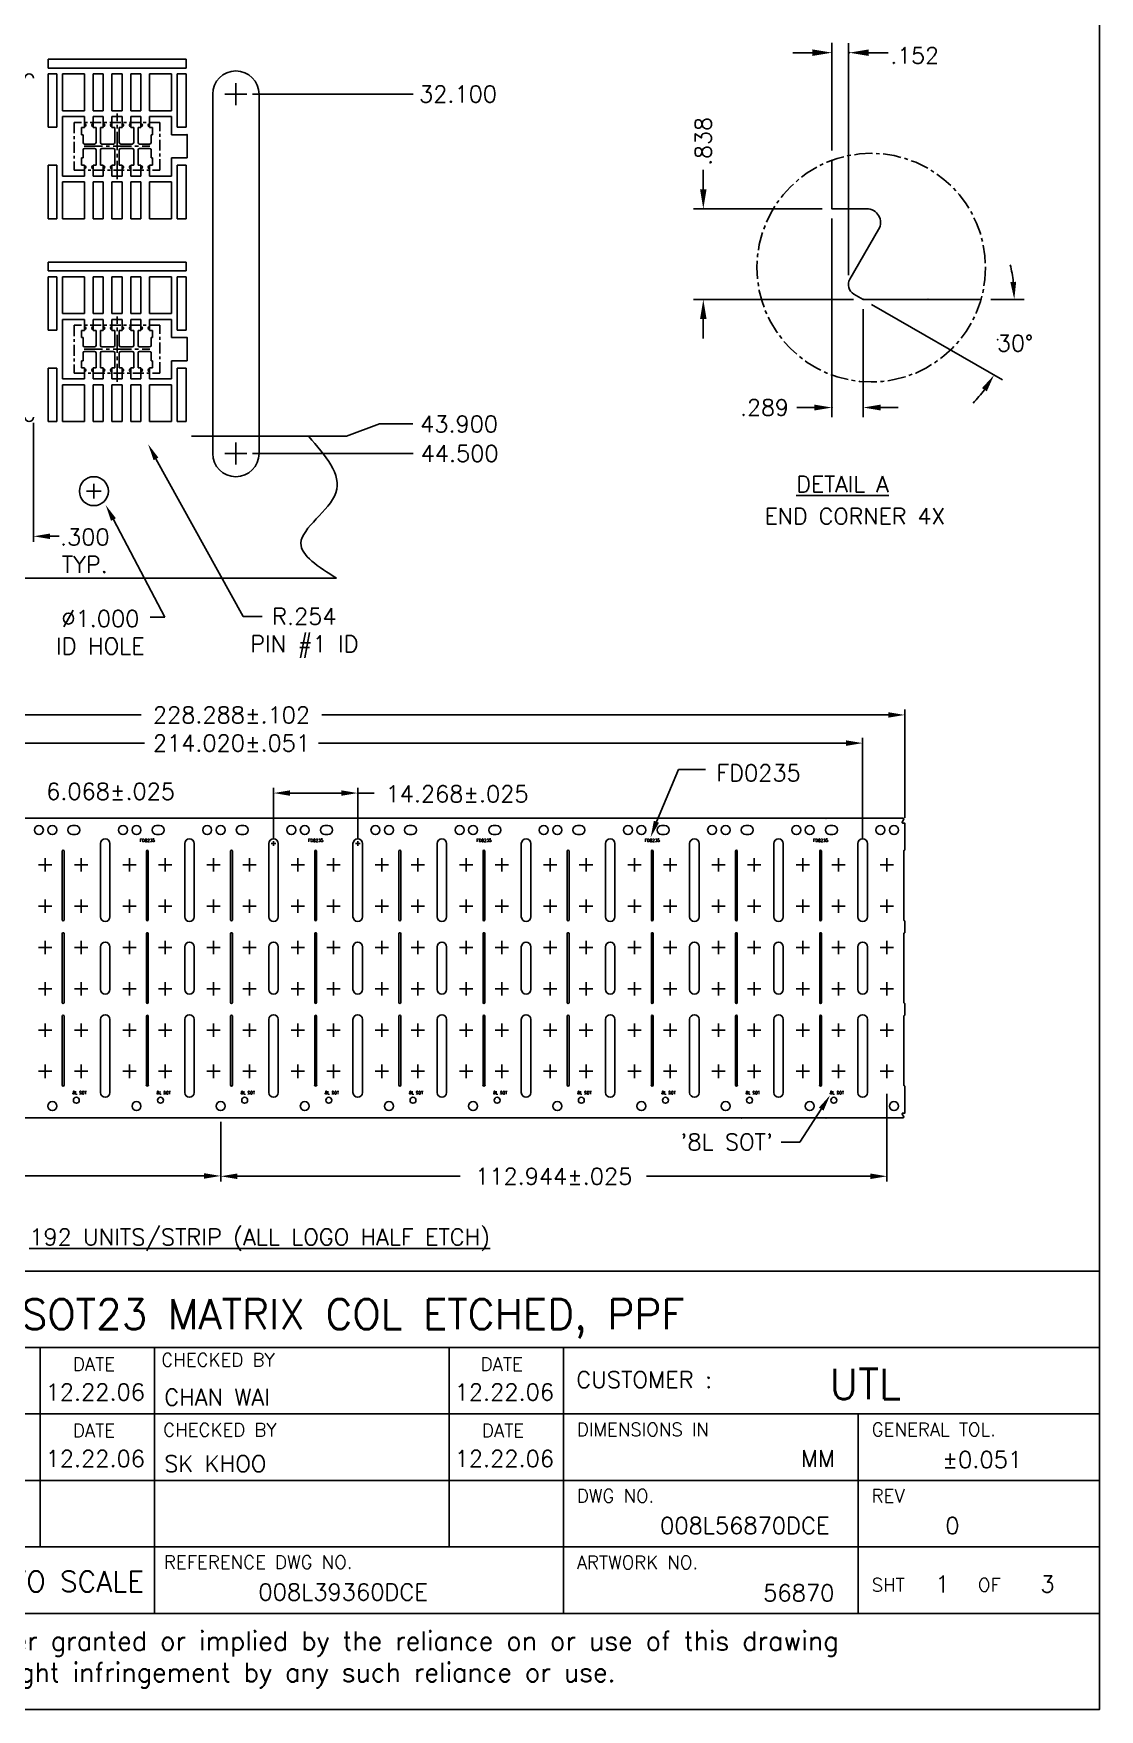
# Model space of a CAD drawing. Extents: x 289 to 470, y -62 to 34.
# Drawn here: x 318.7 to 355.5, y -62.4 to -4.6 of the extents above; entities that cross this region are included whole.
import ezdxf
from ezdxf.enums import TextEntityAlignment as Align

# ---------------------------------------------------------------- set-up
doc = ezdxf.new("R2010")
doc.units = 0
doc.header["$LTSCALE"] = 0.5
doc.header["$MEASUREMENT"] = 0
doc.linetypes.add('CENTER', pattern=[2, 1.25, -0.25, 0.25, -0.25])
doc.linetypes.add('CENTER2', pattern=[1.125, 0.75, -0.125, 0.125, -0.125])
doc.layers.add('1', color=7, linetype='CONTINUOUS')
doc.layers.add('1D', color=4, linetype='CONTINUOUS')
doc.styles.add('RS', font='romans.shx')
doc.styles.add('SIMPLEX', font='SIMPLEX')
doc.styles.get("Standard").update_dxf_attribs({"font": 'SIMPLEX'})

msp = doc.modelspace()

# ---------------------------------------------------------------- linework, layer by layer
at = {"layer": '1'}
for p, q in [((319.21, -5.442), (323.97, -5.442)), ((319.21, -5.742), (319.21, -5.442)), ((323.97, -5.742), (319.21, -5.742)), ((323.97, -5.442), (323.97, -5.742)), ((319.21, -7.788), (319.21, -5.942)), ((319.21, -5.942), (319.51, -5.942)), ((319.51, -5.942), (319.51, -7.788)), ((319.71, -5.942), (320.465, -5.942)), ((319.71, -7.214), (319.71, -5.942)), ((320.465, -7.214), (320.465, -5.942)), ((320.765, -7.214), (320.765, -5.942)), ((321.115, -5.942), (320.765, -5.942)), ((321.115, -7.214), (321.115, -5.942)), ((321.415, -5.942), (321.415, -7.214)), ((321.765, -5.942), (321.415, -5.942)), ((321.765, -5.942), (321.765, -7.214)), ((322.065, -7.214), (322.065, -5.942)), ((322.415, -7.214), (322.415, -5.942)), ((322.715, -7.214), (322.715, -5.942)), ((322.715, -5.942), (323.47, -5.942)), ((323.47, -5.942), (323.47, -7.214)), ((323.97, -5.942), (323.67, -5.942)), ((323.67, -5.942), (323.67, -7.788)), ((323.97, -7.788), (323.97, -5.942)), ((320.465, -7.214), (319.71, -7.214)), ((319.71, -7.414), (320.465, -7.414)), ((319.71, -9.47), (319.71, -7.414)), ((320.465, -7.414), (320.465, -7.795)), ((321.115, -7.214), (320.765, -7.214)), ((321.115, -7.414), (320.765, -7.414)), ((320.765, -7.414), (320.765, -7.795)), ((321.115, -7.414), (321.115, -7.795)), ((321.765, -7.414), (321.415, -7.414)), ((321.415, -7.795), (321.415, -7.414)), ((321.765, -7.795), (321.765, -7.414)), ((322.415, -7.214), (322.065, -7.214)), ((322.415, -7.414), (322.065, -7.414)), ((322.065, -7.414), (322.065, -7.795)), ((322.415, -7.414), (322.415, -7.795)), ((323.47, -7.214), (322.715, -7.214)), ((322.715, -7.414), (323.47, -7.414)), ((322.715, -7.414), (322.715, -7.795)), ((323.47, -7.414), (323.47, -8.042)), ((319.51, -7.788), (319.21, -7.788)), ((320.465, -7.795), (320.366, -7.795)), ((320.366, -7.795), (320.366, -8.042)), ((320.366, -8.042), (320.415, -8.042)), ((320.415, -8.316), (320.415, -8.042)), ((320.864, -7.795), (320.765, -7.795)), ((320.864, -7.795), (320.864, -8.316)), ((321.115, -7.795), (321.016, -7.795)), ((321.016, -7.795), (321.016, -8.316)), ((321.415, -7.795), (321.514, -7.795)), ((321.514, -7.795), (321.514, -8.267)), ((321.514, -7.795), (321.514, -8.316)), ((321.765, -7.795), (321.666, -7.795)), ((321.666, -7.795), (321.666, -8.316)), ((321.666, -7.795), (321.666, -8.316)), ((322.065, -7.795), (322.164, -7.795)), ((322.164, -7.795), (322.164, -8.316)), ((322.316, -7.795), (322.415, -7.795)), ((322.316, -7.795), (322.316, -8.316)), ((322.715, -7.795), (322.814, -7.795)), ((322.814, -8.042), (322.765, -8.042)), ((322.765, -8.316), (322.765, -8.042)), ((322.814, -7.795), (322.814, -8.042)), ((323.47, -8.042), (324.004, -8.042)), ((323.67, -7.788), (323.97, -7.788)), ((324.004, -8.042), (324.004, -8.842)), ((320.415, -8.568), (320.415, -8.842)), ((320.465, -8.366), (320.814, -8.366)), ((320.465, -8.518), (320.814, -8.518)), ((320.864, -9.089), (320.864, -8.568)), ((321.016, -9.089), (321.016, -8.568)), ((321.066, -8.366), (321.464, -8.366)), ((321.066, -8.518), (321.464, -8.518)), ((321.514, -9.089), (321.514, -8.568)), ((321.514, -9.089), (321.514, -8.568)), ((321.666, -9.089), (321.666, -8.568)), ((321.666, -9.089), (321.666, -8.618)), ((322.114, -8.366), (321.716, -8.366)), ((322.114, -8.518), (321.716, -8.518)), ((322.164, -9.089), (322.164, -8.568)), ((322.316, -9.089), (322.316, -8.568)), ((322.715, -8.366), (322.366, -8.366)), ((322.715, -8.518), (322.366, -8.518)), ((322.765, -8.568), (322.765, -8.842)), ((319.21, -9.096), (319.21, -10.942)), ((319.51, -9.096), (319.21, -9.096)), ((319.51, -10.942), (319.51, -9.096)), ((320.366, -9.089), (320.366, -8.842)), ((320.366, -8.842), (320.415, -8.842)), ((320.465, -9.089), (320.366, -9.089)), ((320.465, -9.47), (320.465, -9.089)), ((320.765, -9.47), (320.765, -9.089)), ((320.864, -9.089), (320.765, -9.089)), ((321.115, -9.089), (321.016, -9.089)), ((321.115, -9.47), (321.115, -9.089)), ((321.415, -9.089), (321.415, -9.47)), ((321.415, -9.089), (321.514, -9.089)), ((321.765, -9.089), (321.666, -9.089)), ((321.765, -9.089), (321.765, -9.47)), ((322.065, -9.47), (322.065, -9.089)), ((322.065, -9.089), (322.164, -9.089)), ((322.316, -9.089), (322.415, -9.089)), ((322.415, -9.47), (322.415, -9.089)), ((322.715, -9.47), (322.715, -9.089)), ((322.715, -9.089), (322.814, -9.089)), ((322.814, -8.842), (322.765, -8.842)), ((322.814, -9.089), (322.814, -8.842)), ((324.004, -8.842), (323.47, -8.842)), ((323.47, -8.842), (323.47, -9.47)), ((323.67, -9.096), (323.97, -9.096)), ((323.67, -10.942), (323.67, -9.096)), ((323.97, -9.096), (323.97, -10.942)), ((320.465, -9.47), (319.71, -9.47)), ((320.465, -9.67), (319.71, -9.67)), ((319.71, -9.67), (319.71, -10.942)), ((320.465, -9.67), (320.465, -10.942)), ((321.115, -9.47), (320.765, -9.47)), ((320.765, -9.67), (320.765, -10.942)), ((321.115, -9.67), (320.765, -9.67)), ((321.115, -9.67), (321.115, -10.942)), ((321.765, -9.47), (321.415, -9.47)), ((321.415, -10.942), (321.415, -9.67)), ((321.765, -10.942), (321.765, -9.67)), ((322.415, -9.47), (322.065, -9.47)), ((322.065, -9.67), (322.065, -10.942)), ((322.415, -9.67), (322.065, -9.67)), ((322.415, -9.67), (322.415, -10.942)), ((323.47, -9.47), (322.715, -9.47)), ((322.715, -9.67), (322.715, -10.942)), ((323.47, -9.67), (322.715, -9.67)), ((323.47, -10.942), (323.47, -9.67)), ((319.21, -10.942), (319.51, -10.942)), ((319.71, -10.942), (320.465, -10.942)), ((321.115, -10.942), (320.765, -10.942)), ((321.765, -10.942), (321.415, -10.942)), ((322.715, -10.942), (323.47, -10.942)), ((323.97, -10.942), (323.67, -10.942)), ((319.21, -12.442), (323.97, -12.442)), ((319.21, -12.742), (319.21, -12.442)), ((323.97, -12.442), (323.97, -12.742)), ((323.97, -12.742), (319.21, -12.742)), ((319.21, -14.788), (319.21, -12.942)), ((319.21, -12.942), (319.51, -12.942)), ((319.51, -12.942), (319.51, -14.788)), ((319.71, -12.942), (320.465, -12.942)), ((319.71, -14.214), (319.71, -12.942)), ((320.465, -14.214), (320.465, -12.942)), ((320.765, -14.214), (320.765, -12.942)), ((321.115, -12.942), (320.765, -12.942)), ((321.115, -14.214), (321.115, -12.942)), ((321.415, -12.942), (321.415, -14.214)), ((321.765, -12.942), (321.415, -12.942)), ((321.765, -12.942), (321.765, -14.214)), ((322.065, -14.214), (322.065, -12.942)), ((322.415, -14.214), (322.415, -12.942)), ((322.715, -14.214), (322.715, -12.942)), ((322.715, -12.942), (323.47, -12.942)), ((323.47, -12.942), (323.47, -14.214)), ((323.97, -12.942), (323.67, -12.942)), ((323.67, -12.942), (323.67, -14.788)), ((323.97, -14.788), (323.97, -12.942)), ((320.465, -14.214), (319.71, -14.214)), ((319.71, -14.414), (320.465, -14.414)), ((319.71, -16.47), (319.71, -14.414)), ((320.465, -14.414), (320.465, -14.795)), ((321.115, -14.214), (320.765, -14.214)), ((321.115, -14.414), (320.765, -14.414)), ((320.765, -14.414), (320.765, -14.795)), ((321.115, -14.414), (321.115, -14.795)), ((321.765, -14.414), (321.415, -14.414)), ((321.415, -14.795), (321.415, -14.414)), ((321.765, -14.795), (321.765, -14.414)), ((322.415, -14.214), (322.065, -14.214)), ((322.415, -14.414), (322.065, -14.414)), ((322.065, -14.414), (322.065, -14.795)), ((322.415, -14.414), (322.415, -14.795)), ((323.47, -14.214), (322.715, -14.214)), ((322.715, -14.414), (323.47, -14.414)), ((322.715, -14.414), (322.715, -14.795)), ((323.47, -14.414), (323.47, -15.042)), ((319.51, -14.788), (319.21, -14.788)), ((320.465, -14.795), (320.366, -14.795)), ((320.366, -14.795), (320.366, -15.042)), ((320.864, -14.795), (320.765, -14.795)), ((320.864, -14.795), (320.864, -15.316)), ((321.115, -14.795), (321.016, -14.795)), ((321.016, -14.795), (321.016, -15.316)), ((321.415, -14.795), (321.514, -14.795)), ((321.514, -14.795), (321.514, -15.267)), ((321.514, -14.795), (321.514, -15.316)), ((321.765, -14.795), (321.666, -14.795)), ((321.666, -14.795), (321.666, -15.316)), ((321.666, -14.795), (321.666, -15.316)), ((322.065, -14.795), (322.164, -14.795)), ((322.164, -14.795), (322.164, -15.316)), ((322.316, -14.795), (322.415, -14.795)), ((322.316, -14.795), (322.316, -15.316)), ((322.715, -14.795), (322.814, -14.795)), ((322.814, -14.795), (322.814, -15.042)), ((323.67, -14.788), (323.97, -14.788)), ((320.366, -15.042), (320.415, -15.042)), ((320.415, -15.316), (320.415, -15.042)), ((320.415, -15.568), (320.415, -15.842)), ((320.465, -15.366), (320.814, -15.366)), ((320.465, -15.518), (320.814, -15.518)), ((320.864, -16.089), (320.864, -15.568)), ((321.016, -16.089), (321.016, -15.568)), ((321.066, -15.366), (321.464, -15.366)), ((321.066, -15.518), (321.464, -15.518)), ((321.514, -16.089), (321.514, -15.568)), ((321.514, -16.089), (321.514, -15.568)), ((321.666, -16.089), (321.666, -15.568)), ((322.114, -15.366), (321.716, -15.366)), ((322.114, -15.518), (321.716, -15.518)), ((322.164, -16.089), (322.164, -15.568)), ((322.316, -16.089), (322.316, -15.568)), ((322.715, -15.366), (322.366, -15.366)), ((322.715, -15.518), (322.366, -15.518)), ((322.814, -15.042), (322.765, -15.042)), ((322.765, -15.316), (322.765, -15.042)), ((322.765, -15.568), (322.765, -15.842)), ((323.47, -15.042), (324.004, -15.042)), ((324.004, -15.042), (324.004, -15.842)), ((319.21, -16.096), (319.21, -17.942)), ((319.51, -16.096), (319.21, -16.096)), ((319.51, -17.942), (319.51, -16.096)), ((320.366, -16.089), (320.366, -15.842)), ((320.366, -15.842), (320.415, -15.842)), ((320.465, -16.089), (320.366, -16.089)), ((320.465, -16.47), (320.465, -16.089)), ((320.765, -16.47), (320.765, -16.089)), ((320.864, -16.089), (320.765, -16.089)), ((321.115, -16.089), (321.016, -16.089)), ((321.115, -16.47), (321.115, -16.089)), ((321.415, -16.089), (321.415, -16.47)), ((321.415, -16.089), (321.514, -16.089)), ((321.666, -16.089), (321.666, -15.618)), ((321.765, -16.089), (321.666, -16.089)), ((321.765, -16.089), (321.765, -16.47)), ((322.065, -16.47), (322.065, -16.089)), ((322.065, -16.089), (322.164, -16.089)), ((322.316, -16.089), (322.415, -16.089)), ((322.415, -16.47), (322.415, -16.089)), ((322.715, -16.47), (322.715, -16.089)), ((322.715, -16.089), (322.814, -16.089)), ((322.814, -15.842), (322.765, -15.842)), ((322.814, -16.089), (322.814, -15.842)), ((324.004, -15.842), (323.47, -15.842)), ((323.47, -15.842), (323.47, -16.47)), ((323.67, -16.096), (323.97, -16.096)), ((323.67, -17.942), (323.67, -16.096)), ((323.97, -16.096), (323.97, -17.942)), ((320.465, -16.47), (319.71, -16.47)), ((320.465, -16.67), (319.71, -16.67)), ((319.71, -16.67), (319.71, -17.942)), ((320.465, -16.67), (320.465, -17.942)), ((321.115, -16.47), (320.765, -16.47)), ((320.765, -16.67), (320.765, -17.942)), ((321.115, -16.67), (320.765, -16.67)), ((321.115, -16.67), (321.115, -17.942)), ((321.765, -16.47), (321.415, -16.47)), ((321.415, -17.942), (321.415, -16.67)), ((321.765, -17.942), (321.765, -16.67)), ((322.415, -16.47), (322.065, -16.47)), ((322.065, -16.67), (322.065, -17.942)), ((322.415, -16.67), (322.065, -16.67)), ((322.415, -16.67), (322.415, -17.942)), ((323.47, -16.47), (322.715, -16.47)), ((322.715, -16.67), (322.715, -17.942)), ((323.47, -16.67), (322.715, -16.67)), ((323.47, -17.942), (323.47, -16.67)), ((319.21, -17.942), (319.51, -17.942)), ((319.71, -17.942), (320.465, -17.942)), ((321.115, -17.942), (320.765, -17.942)), ((321.765, -17.942), (321.415, -17.942)), ((322.715, -17.942), (323.47, -17.942)), ((323.97, -17.942), (323.67, -17.942)), ((348.759, -31.797), (348.775, -31.797)), ((320.155, -31.878), (320.051, -31.878)), ((320.155, -31.878), (320.051, -31.878)), ((320.051, -32.188), (320.155, -32.188)), ((320.051, -32.188), (320.155, -32.188)), ((323.059, -31.878), (322.956, -31.878)), ((323.059, -31.878), (322.956, -31.878)), ((322.956, -32.188), (323.059, -32.188)), ((322.956, -32.188), (323.059, -32.188)), ((325.964, -31.878), (325.861, -31.878)), ((325.964, -31.878), (325.861, -31.878)), ((325.861, -32.188), (325.964, -32.188)), ((325.861, -32.188), (325.964, -32.188)), ((328.869, -31.878), (328.765, -31.878)), ((328.869, -31.878), (328.765, -31.878)), ((328.765, -32.188), (328.869, -32.188)), ((328.765, -32.188), (328.869, -32.188)), ((331.773, -31.878), (331.67, -31.878)), ((331.773, -31.878), (331.67, -31.878)), ((331.67, -32.188), (331.773, -32.188)), ((331.67, -32.188), (331.773, -32.188)), ((334.678, -31.878), (334.574, -31.878)), ((334.678, -31.878), (334.574, -31.878)), ((334.574, -32.188), (334.678, -32.188)), ((334.574, -32.188), (334.678, -32.188)), ((337.582, -31.878), (337.479, -31.878)), ((337.582, -31.878), (337.479, -31.878)), ((337.479, -32.188), (337.582, -32.188)), ((337.479, -32.188), (337.582, -32.188)), ((340.487, -31.878), (340.383, -31.878)), ((340.487, -31.878), (340.383, -31.878)), ((340.383, -32.188), (340.487, -32.188)), ((340.383, -32.188), (340.487, -32.188)), ((343.391, -31.878), (343.288, -31.878)), ((343.391, -31.878), (343.288, -31.878)), ((343.288, -32.188), (343.391, -32.188)), ((343.288, -32.188), (343.391, -32.188)), ((346.296, -31.878), (346.192, -31.878)), ((346.296, -31.878), (346.192, -31.878)), ((346.192, -32.188), (346.296, -32.188)), ((346.192, -32.188), (346.296, -32.188)), ((321.019, -35.026), (321.019, -32.501)), ((321.345, -32.501), (321.345, -35.026)), ((323.924, -35.026), (323.924, -32.501)), ((324.25, -32.501), (324.25, -35.026)), ((326.828, -35.026), (326.828, -32.501)), ((327.154, -32.501), (327.154, -35.026)), ((329.733, -35.026), (329.733, -32.501)), ((330.059, -32.501), (330.059, -35.026)), ((332.637, -35.026), (332.637, -32.501)), ((332.963, -32.501), (332.963, -35.026)), ((335.542, -35.026), (335.542, -32.501)), ((335.868, -32.501), (335.868, -35.026)), ((338.447, -35.026), (338.447, -32.501)), ((338.772, -32.501), (338.772, -35.026)), ((341.351, -35.026), (341.351, -32.501)), ((341.677, -32.501), (341.677, -35.026)), ((344.256, -35.026), (344.256, -32.501)), ((344.581, -32.501), (344.581, -35.026)), ((347.16, -35.026), (347.16, -32.501)), ((347.486, -32.501), (347.486, -35.026)), ((321.019, -36.064), (321.019, -37.53)), ((321.345, -37.53), (321.345, -36.064)), ((323.924, -36.064), (323.924, -37.53)), ((324.25, -37.53), (324.25, -36.064)), ((326.828, -36.064), (326.828, -37.53)), ((327.154, -37.53), (327.154, -36.064)), ((329.733, -36.064), (329.733, -37.53)), ((330.059, -37.53), (330.059, -36.064)), ((332.637, -36.064), (332.637, -37.53)), ((332.963, -37.53), (332.963, -36.064)), ((335.542, -36.064), (335.542, -37.53)), ((335.868, -37.53), (335.868, -36.064)), ((338.447, -36.064), (338.447, -37.53)), ((338.772, -37.53), (338.772, -36.064)), ((341.351, -36.064), (341.351, -37.53)), ((341.677, -37.53), (341.677, -36.064)), ((344.256, -36.064), (344.256, -37.53)), ((344.581, -37.53), (344.581, -36.064)), ((347.16, -36.064), (347.16, -37.53)), ((347.486, -37.53), (347.486, -36.064)), ((321.019, -38.568), (321.019, -41.092)), ((321.345, -41.092), (321.345, -38.568)), ((323.924, -38.568), (323.924, -41.092)), ((324.25, -41.092), (324.25, -38.568)), ((326.828, -38.568), (326.828, -41.092)), ((327.154, -41.092), (327.154, -38.568)), ((329.733, -38.568), (329.733, -41.092)), ((330.059, -41.092), (330.059, -38.568)), ((332.637, -38.568), (332.637, -41.092)), ((332.963, -41.092), (332.963, -38.568)), ((335.542, -38.568), (335.542, -41.092)), ((335.868, -41.092), (335.868, -38.568)), ((338.447, -38.568), (338.447, -41.092)), ((338.772, -41.092), (338.772, -38.568)), ((341.351, -38.568), (341.351, -41.092)), ((341.677, -41.092), (341.677, -38.568)), ((344.256, -38.568), (344.256, -41.092)), ((344.581, -41.092), (344.581, -38.568)), ((347.16, -38.568), (347.16, -41.092)), ((347.486, -41.092), (347.486, -38.568)), ((348.759, -41.797), (348.775, -41.797))]:
    msp.add_line(p, q, dxfattribs=at)
at = {"layer": '1', "linetype": 'Continuous'}
for p, q in [((324.89, -6.642), (324.89, -19.042)), ((326.49, -19.042), (326.49, -6.642)), ((346.262, -8.926), (346.262, -10.599))]:
    msp.add_line(p, q, dxfattribs=at)
at = {"layer": '1', "linetype": 'ByBlock'}
msp.add_line((351.408, -13.728), (347.341, -13.728), dxfattribs=at)
at = {"layer": '1', "linetype": 'Continuous'}
for points in [[(329.169, -23.342), (304.577, -23.342), (304.491, -23.292, -0.414214), (304.454, -23.156), (304.72, -22.695, 0.57735), (304.61, -22.504), (304.288, -22.504), (304.288, -17.942, 0.414214), (304.438, -17.792), (304.438, -6.092, 0.414214), (304.288, -5.942), (304.288, -3.942, 0.414214)], [(346.262, -10.599), (347.464, -10.599, -0.57735), (347.874, -11.31), (346.881, -13.031, 0.414214), (347.017, -13.541), (347.341, -13.728)]]:
    msp.add_lwpolyline(points, format="xyb", dxfattribs=at)
at = {"layer": '1'}
for points in [[(322.065, -5.942), (322.415, -5.942)], [(321.765, -7.214), (321.415, -7.214)], [(321.765, -9.67), (321.415, -9.67)], [(322.065, -10.942), (322.415, -10.942)], [(322.065, -12.942), (322.415, -12.942)], [(321.765, -14.214), (321.415, -14.214)], [(321.765, -16.67), (321.415, -16.67)], [(322.065, -17.942), (322.415, -17.942)]]:
    msp.add_lwpolyline(points, dxfattribs=at)
msp.add_lwpolyline([(302.361, -31.626), (348.717, -31.626), (348.734, -31.636, -0.414214), (348.742, -31.664), (348.687, -31.758, 0.57735), (348.71, -31.797), (348.775, -31.797), (348.775, -32.725, 0.414214), (348.745, -32.756), (348.745, -35.138, 0.414214), (348.775, -35.168), (348.775, -35.575, 0.414214), (348.745, -35.606), (348.745, -37.988, 0.414214), (348.775, -38.018), (348.775, -38.425, 0.414214), (348.745, -38.456), (348.745, -40.838, 0.414214), (348.775, -40.868), (348.775, -41.797), (348.71, -41.797, 0.57735), (348.687, -41.836), (348.742, -41.93, -0.414214), (348.734, -41.957), (348.717, -41.968), (302.361, -41.968)], format="xyb", dxfattribs=at)
for points in [[(319.699, -32.756), (319.699, -35.138, 1), (319.76, -35.138), (319.76, -32.756, 1)], [(322.604, -32.756), (322.604, -35.138, 1), (322.665, -35.138), (322.665, -32.756, 1)], [(325.508, -32.756), (325.508, -35.138, 1), (325.569, -35.138), (325.569, -32.756, 1)], [(328.413, -32.756), (328.413, -35.138, 1), (328.474, -35.138), (328.474, -32.756, 1)], [(331.318, -32.756), (331.318, -35.138, 1), (331.379, -35.138), (331.379, -32.756, 1)], [(334.222, -32.756), (334.222, -35.138, 1), (334.283, -35.138), (334.283, -32.756, 1)], [(337.127, -32.756), (337.127, -35.138, 1), (337.188, -35.138), (337.188, -32.756, 1)], [(340.031, -32.756), (340.031, -35.138, 1), (340.092, -35.138), (340.092, -32.756, 1)], [(342.936, -32.756), (342.936, -35.138, 1), (342.997, -35.138), (342.997, -32.756, 1)], [(345.84, -32.756), (345.84, -35.138, 1), (345.901, -35.138), (345.901, -32.756, 1)], [(319.76, -37.988), (319.76, -35.606, 1), (319.699, -35.606), (319.699, -37.988, 1)], [(322.665, -37.988), (322.665, -35.606, 1), (322.604, -35.606), (322.604, -37.988, 1)], [(325.569, -37.988), (325.569, -35.606, 1), (325.508, -35.606), (325.508, -37.988, 1)], [(328.474, -37.988), (328.474, -35.606, 1), (328.413, -35.606), (328.413, -37.988, 1)], [(331.379, -37.988), (331.379, -35.606, 1), (331.318, -35.606), (331.318, -37.988, 1)], [(334.283, -37.988), (334.283, -35.606, 1), (334.222, -35.606), (334.222, -37.988, 1)], [(337.188, -37.988), (337.188, -35.606, 1), (337.127, -35.606), (337.127, -37.988, 1)], [(340.092, -37.988), (340.092, -35.606, 1), (340.031, -35.606), (340.031, -37.988, 1)], [(342.997, -37.988), (342.997, -35.606, 1), (342.936, -35.606), (342.936, -37.988, 1)], [(345.901, -37.988), (345.901, -35.606, 1), (345.84, -35.606), (345.84, -37.988, 1)], [(319.699, -40.838, 1), (319.76, -40.838), (319.76, -38.456, 1), (319.699, -38.456)], [(322.604, -40.838, 1), (322.665, -40.838), (322.665, -38.456, 1), (322.604, -38.456)], [(325.508, -40.838, 1), (325.569, -40.838), (325.569, -38.456, 1), (325.508, -38.456)], [(328.413, -40.838, 1), (328.474, -40.838), (328.474, -38.456, 1), (328.413, -38.456)], [(331.318, -40.838, 1), (331.379, -40.838), (331.379, -38.456, 1), (331.318, -38.456)], [(334.222, -40.838, 1), (334.283, -40.838), (334.283, -38.456, 1), (334.222, -38.456)], [(337.127, -40.838, 1), (337.188, -40.838), (337.188, -38.456, 1), (337.127, -38.456)], [(340.031, -40.838, 1), (340.092, -40.838), (340.092, -38.456, 1), (340.031, -38.456)], [(342.936, -40.838, 1), (342.997, -40.838), (342.997, -38.456, 1), (342.936, -38.456)], [(345.84, -40.838, 1), (345.901, -40.838), (345.901, -38.456, 1), (345.84, -38.456)]]:
    msp.add_lwpolyline(points, format="xyb", close=True, dxfattribs=at)
at = {"layer": '1', "linetype": 'Continuous'}
for centre, radius in [((320.79, -20.342), 0.5), ((318.891, -32.033), 0.155), ((321.796, -32.033), 0.155), ((324.7, -32.033), 0.155), ((327.605, -32.033), 0.155), ((330.509, -32.033), 0.155), ((333.414, -32.033), 0.155), ((336.318, -32.033), 0.155), ((339.223, -32.033), 0.155), ((342.128, -32.033), 0.155), ((345.032, -32.033), 0.155), ((347.937, -32.033), 0.155)]:
    msp.add_circle(centre, radius, dxfattribs=at)
at = {"layer": '1'}
for centre, radius in [((319.356, -32.033), 0.155), ((322.261, -32.033), 0.155), ((325.166, -32.033), 0.155), ((328.07, -32.033), 0.155), ((330.975, -32.033), 0.155), ((333.879, -32.033), 0.155), ((336.784, -32.033), 0.155), ((339.688, -32.033), 0.155), ((342.593, -32.033), 0.155), ((345.498, -32.033), 0.155), ((348.402, -32.033), 0.155), ((319.356, -41.56), 0.155), ((320.185, -41.357), 0.102), ((322.261, -41.56), 0.155), ((323.089, -41.357), 0.102), ((325.166, -41.56), 0.155), ((325.994, -41.357), 0.102), ((328.07, -41.56), 0.155), ((328.898, -41.357), 0.102), ((330.975, -41.56), 0.155), ((331.803, -41.357), 0.102), ((333.879, -41.56), 0.155), ((334.707, -41.357), 0.102), ((336.784, -41.56), 0.155), ((337.612, -41.357), 0.102), ((339.688, -41.56), 0.155), ((340.517, -41.357), 0.102), ((342.593, -41.56), 0.155), ((343.421, -41.357), 0.102), ((345.498, -41.56), 0.155), ((346.326, -41.357), 0.102), ((348.402, -41.56), 0.155)]:
    msp.add_circle(centre, radius, dxfattribs=at)
at = {"layer": '1', "linetype": 'Continuous'}
for centre, radius, start, end in [((318.556, -6.092), 0.15, 0, 180), ((325.69, -6.642), 0.8, 0, 180), ((318.556, -17.792), 0.15, 180, 0), ((325.69, -19.042), 0.8, 180, 0)]:
    msp.add_arc(centre, radius, start, end, dxfattribs=at)
at = {"layer": '1'}
for centre, radius, start, end in [((320.465, -7.717), 0.05, 270, 90), ((320.765, -7.717), 0.05, 90, 270), ((321.115, -7.717), 0.05, 270, 90), ((321.415, -7.717), 0.05, 90, 270), ((321.765, -7.717), 0.05, 270, 90), ((322.065, -7.717), 0.05, 90, 270), ((322.415, -7.717), 0.05, 270, 90), ((322.715, -7.717), 0.05, 90, 270), ((320.465, -8.316), 0.05, 180, 270), ((320.465, -8.568), 0.05, 90, 180), ((320.814, -8.316), 0.05, 270, 0), ((320.814, -8.568), 0.05, 360, 90), ((321.066, -8.316), 0.05, 180, 270), ((321.066, -8.568), 0.05, 90, 180), ((321.464, -8.316), 0.05, 270, 360), ((321.464, -8.568), 0.05, 360, 90), ((321.716, -8.316), 0.05, 180, 270), ((321.716, -8.568), 0.05, 90, 180), ((322.114, -8.316), 0.05, 270, 0), ((322.114, -8.568), 0.05, 360, 90), ((322.366, -8.316), 0.05, 180, 270), ((322.366, -8.568), 0.05, 90, 180), ((322.715, -8.316), 0.05, 270, 0), ((322.715, -8.568), 0.05, 0, 90), ((320.465, -9.167), 0.05, 270, 90), ((320.765, -9.167), 0.05, 90, 270), ((321.115, -9.167), 0.05, 270, 90), ((321.415, -9.167), 0.05, 90, 270), ((321.765, -9.167), 0.05, 270, 90), ((322.065, -9.167), 0.05, 90, 270), ((322.415, -9.167), 0.05, 270, 90), ((322.715, -9.167), 0.05, 90, 270), ((320.465, -14.717), 0.05, 270, 90), ((320.765, -14.717), 0.05, 90, 270), ((321.115, -14.717), 0.05, 270, 90), ((321.415, -14.717), 0.05, 90, 270), ((321.765, -14.717), 0.05, 270, 90), ((322.065, -14.717), 0.05, 90, 270), ((322.415, -14.717), 0.05, 270, 90), ((322.715, -14.717), 0.05, 90, 270), ((320.465, -15.316), 0.05, 180, 270), ((320.465, -15.568), 0.05, 90, 180), ((320.814, -15.316), 0.05, 270, 0), ((320.814, -15.568), 0.05, 360, 90), ((321.066, -15.316), 0.05, 180, 270), ((321.066, -15.568), 0.05, 90, 180), ((321.464, -15.316), 0.05, 270, 360), ((321.464, -15.568), 0.05, 360, 90), ((321.716, -15.316), 0.05, 180, 270), ((321.716, -15.568), 0.05, 90, 180), ((322.114, -15.316), 0.05, 270, 0), ((322.114, -15.568), 0.05, 360, 90), ((322.366, -15.316), 0.05, 180, 270), ((322.366, -15.568), 0.05, 90, 180), ((322.715, -15.316), 0.05, 270, 0), ((322.715, -15.568), 0.05, 0, 90), ((320.465, -16.167), 0.05, 270, 90), ((320.765, -16.167), 0.05, 90, 270), ((321.115, -16.167), 0.05, 270, 90), ((321.415, -16.167), 0.05, 90, 270), ((321.765, -16.167), 0.05, 270, 90), ((322.065, -16.167), 0.05, 90, 270), ((322.415, -16.167), 0.05, 270, 90), ((322.715, -16.167), 0.05, 90, 270), ((320.051, -32.033), 0.155, 90, 270), ((320.051, -32.033), 0.155, 90, 270), ((320.155, -32.033), 0.155, 270, 90), ((320.155, -32.033), 0.155, 270, 90), ((321.182, -32.501), 0.163, 0, 180), ((322.956, -32.033), 0.155, 90, 270), ((322.956, -32.033), 0.155, 90, 270), ((323.059, -32.033), 0.155, 270, 90), ((323.059, -32.033), 0.155, 270, 90), ((324.087, -32.501), 0.163, 0, 180), ((325.861, -32.033), 0.155, 90, 270), ((325.861, -32.033), 0.155, 90, 270), ((325.964, -32.033), 0.155, 270, 90), ((325.964, -32.033), 0.155, 270, 90), ((326.991, -32.501), 0.163, 0, 180), ((328.765, -32.033), 0.155, 90, 270), ((328.765, -32.033), 0.155, 90, 270), ((328.869, -32.033), 0.155, 270, 90), ((328.869, -32.033), 0.155, 270, 90), ((329.896, -32.501), 0.163, 0, 180), ((331.67, -32.033), 0.155, 90, 270), ((331.67, -32.033), 0.155, 90, 270), ((331.773, -32.033), 0.155, 270, 90), ((331.773, -32.033), 0.155, 270, 90), ((332.8, -32.501), 0.163, 0, 180), ((334.574, -32.033), 0.155, 90, 270), ((334.574, -32.033), 0.155, 90, 270), ((334.678, -32.033), 0.155, 270, 90), ((334.678, -32.033), 0.155, 270, 90), ((335.705, -32.501), 0.163, 0, 180), ((337.479, -32.033), 0.155, 90, 270), ((337.479, -32.033), 0.155, 90, 270), ((337.582, -32.033), 0.155, 270, 90), ((337.582, -32.033), 0.155, 270, 90), ((338.609, -32.501), 0.163, 0, 180), ((340.383, -32.033), 0.155, 90, 270), ((340.383, -32.033), 0.155, 90, 270), ((340.487, -32.033), 0.155, 270, 90), ((340.487, -32.033), 0.155, 270, 90), ((341.514, -32.501), 0.163, 0, 180), ((343.288, -32.033), 0.155, 90, 270), ((343.288, -32.033), 0.155, 90, 270), ((343.391, -32.033), 0.155, 270, 90), ((343.391, -32.033), 0.155, 270, 90), ((344.419, -32.501), 0.163, 0, 180), ((346.192, -32.033), 0.155, 90, 270), ((346.192, -32.033), 0.155, 90, 270), ((346.296, -32.033), 0.155, 270, 90), ((346.296, -32.033), 0.155, 270, 90), ((347.323, -32.501), 0.163, 0, 180), ((321.182, -35.026), 0.163, 180, 0), ((324.087, -35.026), 0.163, 180, 0), ((326.991, -35.026), 0.163, 180, 0), ((329.896, -35.026), 0.163, 180, 0), ((332.8, -35.026), 0.163, 180, 0), ((335.705, -35.026), 0.163, 180, 0), ((338.609, -35.026), 0.163, 180, 0), ((341.514, -35.026), 0.163, 180, 0), ((344.419, -35.026), 0.163, 180, 0), ((347.323, -35.026), 0.163, 180, 0), ((321.182, -36.064), 0.163, 0, 180), ((324.087, -36.064), 0.163, 0, 180), ((326.991, -36.064), 0.163, 0, 180), ((329.896, -36.064), 0.163, 0, 180), ((332.8, -36.064), 0.163, 0, 180), ((335.705, -36.064), 0.163, 0, 180), ((338.609, -36.064), 0.163, 0, 180), ((341.514, -36.064), 0.163, 0, 180), ((344.419, -36.064), 0.163, 0, 180), ((347.323, -36.064), 0.163, 0, 180), ((321.182, -37.53), 0.163, 180, 0), ((324.087, -37.53), 0.163, 180, 0), ((326.991, -37.53), 0.163, 180, 0), ((329.896, -37.53), 0.163, 180, 0), ((332.8, -37.53), 0.163, 180, 0), ((335.705, -37.53), 0.163, 180, 0), ((338.609, -37.53), 0.163, 180, 0), ((341.514, -37.53), 0.163, 180, 0), ((344.419, -37.53), 0.163, 180, 0), ((347.323, -37.53), 0.163, 180, 0), ((321.182, -38.568), 0.163, 0, 180), ((324.087, -38.568), 0.163, 0, 180), ((326.991, -38.568), 0.163, 0, 180), ((329.896, -38.568), 0.163, 0, 180), ((332.8, -38.568), 0.163, 0, 180), ((335.705, -38.568), 0.163, 0, 180), ((338.609, -38.568), 0.163, 0, 180), ((341.514, -38.568), 0.163, 0, 180), ((344.419, -38.568), 0.163, 0, 180), ((347.323, -38.568), 0.163, 0, 180), ((321.182, -41.092), 0.163, 180, 0), ((324.087, -41.092), 0.163, 180, 0), ((326.991, -41.092), 0.163, 180, 0), ((329.896, -41.092), 0.163, 180, 0), ((332.8, -41.092), 0.163, 180, 0), ((335.705, -41.092), 0.163, 180, 0), ((338.609, -41.092), 0.163, 180, 0), ((341.514, -41.092), 0.163, 180, 0), ((344.419, -41.092), 0.163, 180, 0), ((347.323, -41.092), 0.163, 180, 0)]:
    msp.add_arc(centre, radius, start, end, dxfattribs=at)
for p in [(324.004, -8.042), (324.004, -8.042), (324.004, -15.042), (324.004, -15.042), (346.052, -31.626), (348.759, -31.797), (348.775, -31.797), (319.699, -40.838), (319.76, -40.838), (322.604, -40.838), (322.665, -40.838), (325.508, -40.838), (325.569, -40.838), (328.413, -40.838), (328.474, -40.838), (331.318, -40.838), (331.379, -40.838), (334.222, -40.838), (334.283, -40.838), (337.127, -40.838), (337.188, -40.838), (340.031, -40.838), (340.092, -40.838), (342.936, -40.838), (342.997, -40.838), (345.84, -40.838), (345.901, -40.838), (348.745, -40.838), (343.147, -41.968), (346.052, -41.968), (348.759, -41.797), (348.775, -41.797)]:
    msp.add_point(p, dxfattribs=at)
at = {"layer": '1', "linetype": 'ByBlock'}
for p in [(346.262, -8.926), (346.262, -10.599), (346.262, -10.599), (346.262, -10.599), (347.017, -13.541), (347.341, -13.728), (347.341, -13.728), (347.341, -13.728), (347.341, -13.728), (349.581, -13.728), (349.581, -13.728), (349.581, -13.728), (351.408, -13.728), (351.408, -13.728), (351.983, -15.115)]:
    msp.add_point(p, dxfattribs=at)
at = {"layer": '1D', "color": 7}
for p, q in [((355.497, -59.062), (355.497, 33.595)), ((355.497, -47.252), (289.241, -47.252)), ((355.497, -49.888), (308.765, -49.888)), ((318.937, -49.888), (318.937, -56.768)), ((322.882, -49.888), (322.882, -59.062)), ((333.055, -49.888), (333.055, -56.768)), ((336.999, -49.888), (336.999, -59.062)), ((355.497, -52.181), (289.241, -52.181)), ((347.166, -52.181), (347.166, -59.062)), ((355.497, -54.475), (308.765, -54.475)), ((355.497, -56.768), (308.765, -56.768)), ((355.497, -59.062), (289.241, -59.062))]:
    msp.add_line(p, q, dxfattribs=at)
at = {"layer": '1D', "linetype": 'ByBlock'}
for p, q in [((346.262, -8.59), (346.262, -4.877)), ((346.831, -12.895), (346.831, -4.886)), ((345.59, -5.213), (344.918, -5.213)), ((347.531, -5.213), (348.203, -5.213)), ((341.823, -9.927), (341.823, -9.255)), ((345.926, -10.599), (341.487, -10.599)), ((346.262, -10.935), (346.262, -17.793)), ((347.005, -13.728), (341.487, -13.728)), ((351.744, -13.728), (352.892, -13.728)), ((341.823, -14.4), (341.823, -15.072)), ((347.341, -14.064), (347.341, -17.793)), ((347.632, -13.896), (352.148, -16.504)), ((345.657, -17.457), (345.052, -17.457)), ((347.945, -17.457), (348.55, -17.457))]:
    msp.add_line(p, q, dxfattribs=at)
at = {"layer": '1D'}
for p, q in [((325.69, -7.022), (325.69, -6.262)), ((325.31, -6.642), (326.07, -6.642)), ((326.26, -6.642), (331.81, -6.642)), ((318.706, -17.982), (318.706, -22.09)), ((324.16, -18.442), (329.513, -18.442)), ((329.513, -18.442), (330.653, -18.024)), ((330.653, -18.024), (331.793, -18.024)), ((325.31, -19.042), (326.07, -19.042)), ((325.69, -19.422), (325.69, -18.662)), ((326.26, -19.042), (331.81, -19.042)), ((319.276, -21.9), (319.588, -21.9)), ((325.948, -24.663), (326.601, -24.663)), ((302.872, -28.063), (322.418, -28.063)), ((348.205, -28.063), (328.66, -28.063)), ((348.775, -31.614), (348.775, -27.88)), ((347.323, -32.318), (347.323, -28.851)), ((304.325, -29.034), (322.54, -29.034)), ((346.753, -29.034), (328.538, -29.034)), ((340.206, -31.749), (340.971, -29.948)), ((340.971, -29.948), (341.899, -29.948)), ((326.991, -32.318), (326.991, -30.574)), ((329.896, -32.318), (329.896, -30.574)), ((327.561, -30.758), (329.326, -30.758)), ((329.896, -30.758), (330.466, -30.758)), ((348.158, -41.133), (348.158, -44.163)), ((325.166, -42.104), (325.166, -44.163)), ((325.166, -42.104), (325.166, -44.152)), ((345.893, -41.662), (345.15, -42.801)), ((345.15, -42.801), (344.516, -42.801)), ((324.596, -43.969), (317.206, -43.969)), ((325.736, -43.98), (333.435, -43.98)), ((347.588, -43.98), (339.862, -43.98))]:
    msp.add_line(p, q, dxfattribs=at)
at = {"layer": '1D', "linetype": 'CENTER'}
for p, q in [((321.59, -9.574), (321.59, -7.311)), ((320.459, -8.442), (322.722, -8.442)), ((321.59, -16.574), (321.59, -14.311)), ((320.459, -15.442), (322.722, -15.442)), ((318.882, -33.234), (319.343, -33.234)), ((319.112, -33.465), (319.112, -33.004)), ((320.117, -33.234), (320.578, -33.234)), ((320.347, -33.465), (320.347, -33.004)), ((321.786, -33.234), (322.247, -33.234)), ((322.017, -33.465), (322.017, -33.004)), ((323.022, -33.234), (323.482, -33.234)), ((323.252, -33.465), (323.252, -33.004)), ((324.691, -33.234), (325.152, -33.234)), ((324.921, -33.465), (324.921, -33.004)), ((325.926, -33.234), (326.387, -33.234)), ((326.157, -33.465), (326.157, -33.004)), ((327.596, -33.234), (328.056, -33.234)), ((327.826, -33.465), (327.826, -33.004)), ((328.831, -33.234), (329.292, -33.234)), ((329.061, -33.465), (329.061, -33.004)), ((330.5, -33.234), (330.961, -33.234)), ((330.73, -33.465), (330.73, -33.004)), ((331.735, -33.234), (332.196, -33.234)), ((331.966, -33.465), (331.966, -33.004)), ((333.405, -33.234), (333.865, -33.234)), ((333.635, -33.465), (333.635, -33.004)), ((334.64, -33.234), (335.101, -33.234)), ((334.87, -33.465), (334.87, -33.004)), ((336.309, -33.234), (336.77, -33.234)), ((336.54, -33.465), (336.54, -33.004)), ((337.544, -33.234), (338.005, -33.234)), ((337.775, -33.465), (337.775, -33.004)), ((339.214, -33.234), (339.674, -33.234)), ((339.444, -33.465), (339.444, -33.004)), ((340.449, -33.234), (340.91, -33.234)), ((340.679, -33.465), (340.679, -33.004)), ((342.118, -33.234), (342.579, -33.234)), ((342.349, -33.465), (342.349, -33.004)), ((343.354, -33.234), (343.814, -33.234)), ((343.584, -33.465), (343.584, -33.004)), ((345.023, -33.234), (345.484, -33.234)), ((345.253, -33.465), (345.253, -33.004)), ((346.258, -33.234), (346.719, -33.234)), ((346.488, -33.465), (346.488, -33.004)), ((347.927, -33.234), (348.388, -33.234)), ((348.158, -33.465), (348.158, -33.004)), ((318.882, -34.659), (319.343, -34.659)), ((319.112, -34.89), (319.112, -34.429)), ((320.117, -34.659), (320.578, -34.659)), ((320.347, -34.89), (320.347, -34.429)), ((321.786, -34.659), (322.247, -34.659)), ((322.017, -34.89), (322.017, -34.429)), ((323.022, -34.659), (323.482, -34.659)), ((323.252, -34.89), (323.252, -34.429)), ((324.691, -34.659), (325.152, -34.659)), ((324.921, -34.89), (324.921, -34.429)), ((325.926, -34.659), (326.387, -34.659)), ((326.157, -34.89), (326.157, -34.429)), ((327.596, -34.659), (328.056, -34.659)), ((327.826, -34.89), (327.826, -34.429)), ((328.831, -34.659), (329.292, -34.659)), ((329.061, -34.89), (329.061, -34.429)), ((330.5, -34.659), (330.961, -34.659)), ((330.73, -34.89), (330.73, -34.429)), ((331.735, -34.659), (332.196, -34.659)), ((331.966, -34.89), (331.966, -34.429)), ((333.405, -34.659), (333.865, -34.659)), ((333.635, -34.89), (333.635, -34.429)), ((334.64, -34.659), (335.101, -34.659)), ((334.87, -34.89), (334.87, -34.429)), ((336.309, -34.659), (336.77, -34.659)), ((336.54, -34.89), (336.54, -34.429)), ((337.544, -34.659), (338.005, -34.659)), ((337.775, -34.89), (337.775, -34.429)), ((339.214, -34.659), (339.674, -34.659)), ((339.444, -34.89), (339.444, -34.429)), ((340.449, -34.659), (340.91, -34.659)), ((340.679, -34.89), (340.679, -34.429)), ((342.118, -34.659), (342.579, -34.659)), ((342.349, -34.89), (342.349, -34.429)), ((343.354, -34.659), (343.814, -34.659)), ((343.584, -34.89), (343.584, -34.429)), ((345.023, -34.659), (345.484, -34.659)), ((345.253, -34.89), (345.253, -34.429)), ((346.258, -34.659), (346.719, -34.659)), ((346.488, -34.89), (346.488, -34.429)), ((347.927, -34.659), (348.388, -34.659)), ((348.158, -34.89), (348.158, -34.429)), ((318.882, -36.084), (319.343, -36.084)), ((319.112, -36.315), (319.112, -35.854)), ((320.117, -36.084), (320.578, -36.084)), ((320.347, -36.315), (320.347, -35.854)), ((321.786, -36.084), (322.247, -36.084)), ((322.017, -36.315), (322.017, -35.854)), ((323.022, -36.084), (323.482, -36.084)), ((323.252, -36.315), (323.252, -35.854)), ((324.691, -36.084), (325.152, -36.084)), ((324.921, -36.315), (324.921, -35.854)), ((325.926, -36.084), (326.387, -36.084)), ((326.157, -36.315), (326.157, -35.854)), ((327.596, -36.084), (328.056, -36.084)), ((327.826, -36.315), (327.826, -35.854)), ((328.831, -36.084), (329.292, -36.084)), ((329.061, -36.315), (329.061, -35.854)), ((330.5, -36.084), (330.961, -36.084)), ((330.73, -36.315), (330.73, -35.854)), ((331.735, -36.084), (332.196, -36.084)), ((331.966, -36.315), (331.966, -35.854)), ((333.405, -36.084), (333.865, -36.084)), ((333.635, -36.315), (333.635, -35.854)), ((334.64, -36.084), (335.101, -36.084)), ((334.87, -36.315), (334.87, -35.854)), ((336.309, -36.084), (336.77, -36.084)), ((336.54, -36.315), (336.54, -35.854)), ((337.544, -36.084), (338.005, -36.084)), ((337.775, -36.315), (337.775, -35.854)), ((339.214, -36.084), (339.674, -36.084)), ((339.444, -36.315), (339.444, -35.854)), ((340.449, -36.084), (340.91, -36.084)), ((340.679, -36.315), (340.679, -35.854)), ((342.118, -36.084), (342.579, -36.084)), ((342.349, -36.315), (342.349, -35.854)), ((343.354, -36.084), (343.814, -36.084)), ((343.584, -36.315), (343.584, -35.854)), ((345.023, -36.084), (345.484, -36.084)), ((345.253, -36.315), (345.253, -35.854)), ((346.258, -36.084), (346.719, -36.084)), ((346.488, -36.315), (346.488, -35.854)), ((347.927, -36.084), (348.388, -36.084)), ((348.158, -36.315), (348.158, -35.854)), ((318.882, -37.509), (319.343, -37.509)), ((319.112, -37.74), (319.112, -37.279)), ((320.117, -37.509), (320.578, -37.509)), ((320.347, -37.74), (320.347, -37.279)), ((321.786, -37.509), (322.247, -37.509)), ((322.017, -37.74), (322.017, -37.279)), ((323.022, -37.509), (323.482, -37.509)), ((323.252, -37.74), (323.252, -37.279)), ((324.691, -37.509), (325.152, -37.509)), ((324.921, -37.74), (324.921, -37.279)), ((325.926, -37.509), (326.387, -37.509)), ((326.157, -37.74), (326.157, -37.279)), ((327.596, -37.509), (328.056, -37.509)), ((327.826, -37.74), (327.826, -37.279)), ((328.831, -37.509), (329.292, -37.509)), ((329.061, -37.74), (329.061, -37.279)), ((330.5, -37.509), (330.961, -37.509)), ((330.73, -37.74), (330.73, -37.279)), ((331.735, -37.509), (332.196, -37.509)), ((331.966, -37.74), (331.966, -37.279)), ((333.405, -37.509), (333.865, -37.509)), ((333.635, -37.74), (333.635, -37.279)), ((334.64, -37.509), (335.101, -37.509)), ((334.87, -37.74), (334.87, -37.279)), ((336.309, -37.509), (336.77, -37.509)), ((336.54, -37.74), (336.54, -37.279)), ((337.544, -37.509), (338.005, -37.509)), ((337.775, -37.74), (337.775, -37.279)), ((339.214, -37.509), (339.674, -37.509)), ((339.444, -37.74), (339.444, -37.279)), ((340.449, -37.509), (340.91, -37.509)), ((340.679, -37.74), (340.679, -37.279)), ((342.118, -37.509), (342.579, -37.509)), ((342.349, -37.74), (342.349, -37.279)), ((343.354, -37.509), (343.814, -37.509)), ((343.584, -37.74), (343.584, -37.279)), ((345.023, -37.509), (345.484, -37.509)), ((345.253, -37.74), (345.253, -37.279)), ((346.258, -37.509), (346.719, -37.509)), ((346.488, -37.74), (346.488, -37.279)), ((347.927, -37.509), (348.388, -37.509)), ((348.158, -37.74), (348.158, -37.279)), ((319.112, -39.165), (319.112, -38.704)), ((320.347, -39.165), (320.347, -38.704)), ((322.017, -39.165), (322.017, -38.704)), ((323.252, -39.165), (323.252, -38.704)), ((324.921, -39.165), (324.921, -38.704)), ((326.157, -39.165), (326.157, -38.704)), ((327.826, -39.165), (327.826, -38.704)), ((329.061, -39.165), (329.061, -38.704)), ((330.73, -39.165), (330.73, -38.704)), ((331.966, -39.165), (331.966, -38.704)), ((333.635, -39.165), (333.635, -38.704)), ((334.87, -39.165), (334.87, -38.704)), ((336.54, -39.165), (336.54, -38.704)), ((337.775, -39.165), (337.775, -38.704)), ((339.444, -39.165), (339.444, -38.704)), ((340.679, -39.165), (340.679, -38.704)), ((342.349, -39.165), (342.349, -38.704)), ((343.584, -39.165), (343.584, -38.704)), ((345.253, -39.165), (345.253, -38.704)), ((346.488, -39.165), (346.488, -38.704)), ((348.158, -39.165), (348.158, -38.704)), ((318.882, -38.934), (319.343, -38.934)), ((320.117, -38.934), (320.578, -38.934)), ((321.786, -38.934), (322.247, -38.934)), ((323.022, -38.934), (323.482, -38.934)), ((324.691, -38.934), (325.152, -38.934)), ((325.926, -38.934), (326.387, -38.934)), ((327.596, -38.934), (328.056, -38.934)), ((328.831, -38.934), (329.292, -38.934)), ((330.5, -38.934), (330.961, -38.934)), ((331.735, -38.934), (332.196, -38.934)), ((333.405, -38.934), (333.865, -38.934)), ((334.64, -38.934), (335.101, -38.934)), ((336.309, -38.934), (336.77, -38.934)), ((337.544, -38.934), (338.005, -38.934)), ((339.214, -38.934), (339.674, -38.934)), ((340.449, -38.934), (340.91, -38.934)), ((342.118, -38.934), (342.579, -38.934)), ((343.354, -38.934), (343.814, -38.934)), ((345.023, -38.934), (345.484, -38.934)), ((346.258, -38.934), (346.719, -38.934)), ((347.927, -38.934), (348.388, -38.934)), ((318.882, -40.359), (319.343, -40.359)), ((319.112, -40.59), (319.112, -40.129)), ((320.117, -40.359), (320.578, -40.359)), ((320.347, -40.59), (320.347, -40.129)), ((321.786, -40.359), (322.247, -40.359)), ((322.017, -40.59), (322.017, -40.129)), ((323.022, -40.359), (323.482, -40.359)), ((323.252, -40.59), (323.252, -40.129)), ((324.691, -40.359), (325.152, -40.359)), ((324.921, -40.59), (324.921, -40.129)), ((325.926, -40.359), (326.387, -40.359)), ((326.157, -40.59), (326.157, -40.129)), ((327.596, -40.359), (328.056, -40.359)), ((327.826, -40.59), (327.826, -40.129)), ((328.831, -40.359), (329.292, -40.359)), ((329.061, -40.59), (329.061, -40.129)), ((330.5, -40.359), (330.961, -40.359)), ((330.73, -40.59), (330.73, -40.129)), ((331.735, -40.359), (332.196, -40.359)), ((331.966, -40.59), (331.966, -40.129)), ((333.405, -40.359), (333.865, -40.359)), ((333.635, -40.59), (333.635, -40.129)), ((334.64, -40.359), (335.101, -40.359)), ((334.87, -40.59), (334.87, -40.129)), ((336.309, -40.359), (336.77, -40.359)), ((336.54, -40.59), (336.54, -40.129)), ((337.544, -40.359), (338.005, -40.359)), ((337.775, -40.59), (337.775, -40.129)), ((339.214, -40.359), (339.674, -40.359)), ((339.444, -40.59), (339.444, -40.129)), ((340.449, -40.359), (340.91, -40.359)), ((340.679, -40.59), (340.679, -40.129)), ((342.118, -40.359), (342.579, -40.359)), ((342.349, -40.59), (342.349, -40.129)), ((343.354, -40.359), (343.814, -40.359)), ((343.584, -40.59), (343.584, -40.129)), ((345.023, -40.359), (345.484, -40.359)), ((345.253, -40.59), (345.253, -40.129)), ((346.258, -40.359), (346.719, -40.359)), ((346.488, -40.59), (346.488, -40.129)), ((347.927, -40.359), (348.388, -40.359)), ((348.158, -40.59), (348.158, -40.129))]:
    msp.add_line(p, q, dxfattribs=at)
at = {"layer": '1D', "extrusion": (0, 0, -1)}
for p, q in [((322.933, -19.229), (325.948, -24.663)), ((321.466, -21.322), (323.237, -24.692)), ((322.728, -24.692), (323.237, -24.692))]:
    msp.add_line(p, q, dxfattribs=at)
at = {"layer": '1D', "linetype": 'Continuous'}
for p, q in [((320.79, -20.092), (320.79, -20.592)), ((320.54, -20.342), (321.04, -20.342)), ((326.91, -32.501), (327.073, -32.501)), ((326.991, -32.42), (326.991, -32.583)), ((329.814, -32.501), (329.977, -32.501)), ((329.896, -32.42), (329.896, -32.583))]:
    msp.add_line(p, q, dxfattribs=at)
at = {"layer": '1D', "color": 2, "linetype": 'CENTER2'}
for points in [[(320.115, -9.267), (323.065, -9.267), (323.065, -7.617), (320.115, -7.617)], [(320.115, -16.267), (323.065, -16.267), (323.065, -14.617), (320.115, -14.617)]]:
    msp.add_lwpolyline(points, close=True, dxfattribs=at)
at = {"layer": '1D', "color": 7}
msp.add_lwpolyline([(289.241, -59.062), (289.241, -62.377), (355.497, -62.377), (355.497, -59.062)], dxfattribs=at)
at = {"layer": '1D', "linetype": 'CENTER'}
msp.add_circle((347.619, -12.63), 3.945, dxfattribs=at)
at = {"layer": '1D', "linetype": 'ByBlock'}
for start, end in [(6.64841, 13.29682), (316.70318, 323.35159)]:
    msp.add_arc((347.341, -13.728), 5.215, start, end, dxfattribs=at)
at = {"layer": '1D'}
msp.add_spline([(329.169, -23.342), (327.935, -22.136), (329.141, -20.396), (328.203, -18.455)], degree=3, dxfattribs=at)
at = {"layer": '1D', "linetype": 'ByBlock'}
for p in [(346.859, -5.213), (341.823, -10.599), (346.262, -17.457)]:
    msp.add_point(p, dxfattribs=at)
for points in [[(345.59, -5.101), (345.59, -5.325), (346.262, -5.213)], [(347.531, -5.101), (347.531, -5.325), (346.859, -5.213)], [(341.711, -9.927), (341.935, -9.927), (341.823, -10.599)], [(352.621, -13.118), (352.42, -13.13), (352.556, -13.728)], [(341.711, -14.4), (341.935, -14.4), (341.823, -13.728)], [(351.44, -16.786), (351.609, -16.896), (351.857, -16.336)], [(345.657, -17.356), (345.657, -17.558), (346.262, -17.457)], [(347.945, -17.356), (347.945, -17.558), (347.341, -17.457)]]:
    msp.add_solid(points, dxfattribs=at)
at = {"layer": '1D', "extrusion": (0, 0, -1)}
for points in [[(-322.849, -19.274), (-322.665, -18.726), (-323.017, -19.185)], [(-321.383, -21.367), (-321.198, -20.819), (-321.55, -21.277)]]:
    msp.add_solid(points, dxfattribs=at)
at = {"layer": '1D'}
for points in [[(319.276, -21.805), (319.276, -21.995), (318.706, -21.9)], [(348.205, -27.968), (348.205, -28.158), (348.775, -28.063)], [(346.753, -28.939), (346.753, -29.129), (347.323, -29.034)], [(327.561, -30.663), (327.561, -30.853), (326.991, -30.758)], [(329.326, -30.663), (329.326, -30.853), (329.896, -30.758)], [(340.295, -31.782), (340.007, -32.282), (340.117, -31.715)], [(345.813, -41.611), (346.201, -41.182), (345.973, -41.713)], [(324.596, -43.874), (324.596, -44.064), (325.166, -43.969)], [(325.736, -43.885), (325.736, -44.075), (325.166, -43.98)], [(347.588, -43.885), (347.588, -44.075), (348.158, -43.98)]]:
    msp.add_solid(points, dxfattribs=at)

# ---------------------------------------------------------------- texts
at = {"layer": '1D', "linetype": 'ByBlock'}
for s, p in [('.152', (349.118, -5.311)), ('30%%d', (352.586, -15.238)), ('.289', (343.934, -17.457))]:
    msp.add_text(s, height=0.56, dxfattribs=at).set_placement(p, align=Align.MIDDLE_CENTER)
msp.add_text('.838', height=0.56, rotation=90, dxfattribs=at).set_placement((341.823, -8.276), align=Align.MIDDLE_CENTER)
at = {"layer": '1D', "linetype": 'Continuous'}
for s, height, p in [('%%UDETAIL A', 0.56, (345.033, -20.379)), ('END CORNER 4X', 0.56, (343.938, -21.486)), ('8L SOT', 0.1018, (320.052, -41.15)), ('8L SOT', 0.1018, (322.956, -41.15)), ('8L SOT', 0.1018, (325.861, -41.15)), ('8L SOT', 0.1018, (328.765, -41.15)), ('8L SOT', 0.1018, (331.67, -41.15)), ('8L SOT', 0.1018, (334.575, -41.15)), ('8L SOT', 0.1018, (337.479, -41.15)), ('8L SOT', 0.1018, (340.384, -41.15)), ('8L SOT', 0.1018, (343.288, -41.15)), ('8L SOT', 0.1018, (346.193, -41.15))]:
    msp.add_text(s, height=height, dxfattribs=at).set_placement(p)
at = {"layer": '1D', "linetype": 'Continuous', "style": 'RS'}
for p in [(322.634, -32.443), (328.444, -32.443), (334.253, -32.443), (340.062, -32.443), (345.871, -32.443)]:
    msp.add_text('FD0235', height=0.1018, dxfattribs=at).set_placement(p, align=Align.CENTER)
at = {"layer": '1D', "color": 4, "style": 'SIMPLEX'}
for s, height, p in [('8L SOT23 MATRIX COL ETCHED, PPF', 1.03207, (315.957, -49.253)), ('12.22.06', 0.5715, (319.124, -51.713)), ('CHAN WAI', 0.5715, (323.219, -51.89)), ('12.22.06', 0.5715, (333.242, -51.713)), ('12.22.06', 0.5715, (319.124, -54.007)), ('SK KHOO', 0.5715, (323.219, -54.183)), ('12.22.06', 0.5715, (333.242, -54.007)), ('MM', 0.5734, (345.189, -54.003)), ('%%P0.051', 0.5734, (350.077, -54.04)), ('008L56870DCE', 0.57337, (340.331, -56.32)), ('0', 0.573, (350.174, -56.32)), ('1', 0.573, (349.83, -58.335)), ('3', 0.573, (353.455, -58.335)), ('008L39360DCE', 0.57337, (326.47, -58.613)), ('56870', 0.5734, (343.89, -58.643))]:
    msp.add_text(s, height=height, dxfattribs=at).set_placement(p)
at = {"layer": '1D', "color": 1, "style": 'SIMPLEX'}
for s, height, p in [('DATE', 0.4587, (320.066, -50.688)), ('CHECKED BY', 0.4587, (323.117, -50.544)), ('DATE', 0.4587, (334.139, -50.691)), ('CUSTOMER :', 0.5734, (337.437, -51.284)), ('DATE', 0.4587, (320.066, -52.981)), ('CHECKED BY', 0.4587, (323.183, -52.956)), ('DATE', 0.4587, (334.183, -52.981)), ('DIMENSIONS IN', 0.4587, (337.456, -52.944)), ('GENERAL TOL.', 0.4587, (347.634, -52.944)), ('DWG NO.', 0.4587, (337.456, -55.237)), ('REV', 0.4587, (347.634, -55.237)), ('REFERENCE DWG NO.', 0.4587, (323.208, -57.525)), ('ARTWORK NO.', 0.4587, (337.456, -57.531)), ('SHT', 0.4587, (347.634, -58.306)), ('OF', 0.4587, (351.302, -58.306))]:
    msp.add_text(s, height=height, dxfattribs=at).set_placement(p)
at = {"layer": '1D', "color": 4, "style": 'SIMPLEX'}
msp.add_text('UTL', height=1.0494, dxfattribs=at).set_placement((348.652, -51.674), align=Align.RIGHT)
at = {"layer": '1D', "color": 1, "style": 'SIMPLEX'}
msp.add_text('DRAWING NOT TO SCALE', height=0.71294, dxfattribs=at).set_placement((322.521, -58.314), align=Align.RIGHT)
at = {"layer": '1D', "char_height": 0.57, "attachment_point": 5, "style": 'SIMPLEX'}
for s, insert in [('\\A1;32.100', (333.358, -6.642)), ('\\A1;43.900', (333.394, -18.024)), ('\\A1;44.500', (333.412, -19.042)), ('.300\\PTYP.', (320.478, -22.398)), ('%%C1.000\\PID HOLE ', (321.015, -25.212)), ('R.254\\PPIN #1 ID', (328.054, -25.232)), ('228.288±.102', (325.539, -28.063)), ('214.020±.051', (325.539, -29.034)), ('FD0235', (343.73, -30.063)), ('6.068±.025', (321.367, -30.701)), ('14.268±.025', (333.324, -30.787)), ("'8L SOT'", (342.629, -42.798)), ('112.944±.025', (336.662, -43.98)), ('{\\L192 UNITS/STRIP (ALL LOGO HALF ETCH)}', (326.513, -46.17))]:
    msp.add_mtext(s, dxfattribs=dict(at, insert=insert))
at = {"layer": '1D', "color": 7, "insert": (289.811, -59.681), "char_height": 0.6528, "width": 85.60852, "attachment_point": 1, "style": 'SIMPLEX'}
msp.add_mtext('**DISCLAIMER: No license or immunity under any patent is either granted or implied by the reliance on or use of this drawing\\P  by customer. Customer assumes all risks of patent or copyright infringement by any such reliance or use.', dxfattribs=at)

doc.saveas('drawing.dxf')
